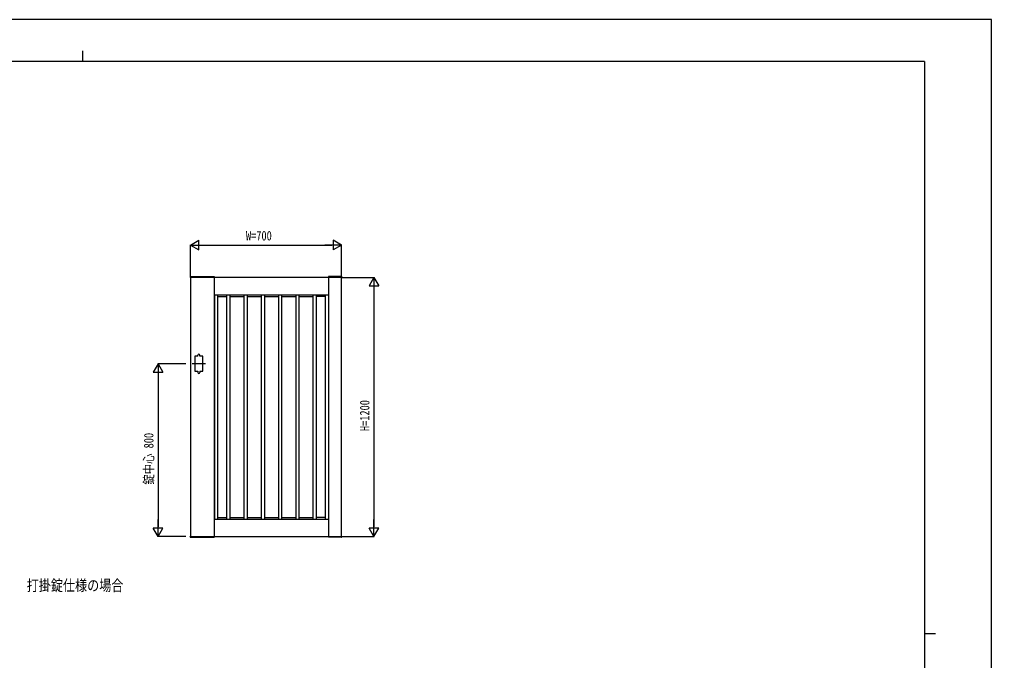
# Model space of a CAD drawing. Units: millimetres, scale not verified. Extents: x -4205 to 4205, y -2970 to 2970.
# Drawn here: x -297 to 4205, y 0 to 2970 of the extents above; entities that cross this region are included whole.
import ezdxf
from ezdxf.enums import TextEntityAlignment as Align

# ---------------------------------------------------------------- set-up
doc = ezdxf.new("R2010")
doc.units = ezdxf.units.MM
doc.header["$LTSCALE"] = 20
for name, color, linetype in [('0-1_USER1', 3, 'Continuous'), ('0-2_YKK_A1', 4, 'Continuous'), ('0-3_YKK_D', 6, 'Continuous'), ('0-4_YKK_ZWAK', 7, 'Continuous')]:
    doc.layers.add(name, color=color, linetype=linetype)
doc.styles.add('ＭＳ ゴシック', font='')
doc.styles.get('ＭＳ ゴシック').set_extended_font_data('MS Gothic')

msp = doc.modelspace()

# ---------------------------------------------------------------- linework, layer by layer
at = {"layer": '0-2_YKK_A1'}
for p, q in [((494.02, 1777.5), (494.02, 1775.5)), ((1195.52, 1775), (494.52, 1775)), ((495.02, 1778.5), (605.02, 1778.5)), ((495.02, 1775), (495.02, 575)), ((605.02, 1775), (605.02, 575)), ((606.02, 1775), (606.02, 1777.5)), ((1134.02, 1775), (1134.02, 1777.5)), ((1195.02, 1778.5), (1135.02, 1778.5)), ((1135.02, 1775), (1135.02, 575)), ((1195.02, 575), (1195.02, 1775)), ((1196.02, 1777.5), (1196.02, 1775.5)), ((605.02, 1695), (1135.02, 1695)), ((605.02, 1685.9), (606.02, 1685.9)), ((606.02, 1695), (606.02, 655)), ((620.82, 1695), (620.82, 655)), ((620.82, 1685.9), (662.52, 1685.9)), ((662.52, 1695), (662.52, 655)), ((677.52, 1695), (677.52, 655)), ((677.52, 1685.9), (742.52, 1685.9)), ((742.52, 1695), (742.52, 655)), ((757.52, 1695), (757.52, 655)), ((757.52, 1685.9), (822.52, 1685.9)), ((822.52, 1695), (822.52, 655)), ((837.52, 1695), (837.52, 655)), ((837.52, 1685.9), (902.52, 1685.9)), ((902.52, 1695), (902.52, 655)), ((917.52, 1695), (917.52, 655)), ((917.52, 1685.9), (982.52, 1685.9)), ((982.52, 1695), (982.52, 655)), ((997.52, 1695), (997.52, 655)), ((997.52, 1685.9), (1062.52, 1685.9)), ((1062.52, 1695), (1062.52, 655)), ((1077.52, 1695), (1077.52, 655)), ((1119.22, 1685.9), (1077.52, 1685.9)), ((1119.22, 1695), (1119.22, 655)), ((1134.02, 1695), (1134.02, 655)), ((1135.02, 1685.9), (1134.02, 1685.9)), ((529.02, 1410), (529.02, 1415)), ((539.02, 1410), (539.02, 1415)), ((565.52, 1375), (502.52, 1375)), ((529.02, 1340), (529.02, 1335)), ((539.02, 1340), (539.02, 1335)), ((605.02, 663.5), (606.02, 663.5)), ((605.02, 655), (1135.02, 655)), ((620.82, 663.5), (662.52, 663.5)), ((677.52, 663.5), (742.52, 663.5)), ((757.52, 663.5), (822.52, 663.5)), ((837.52, 663.5), (902.52, 663.5)), ((917.52, 663.5), (982.52, 663.5)), ((997.52, 663.5), (1062.52, 663.5)), ((1119.22, 663.5), (1077.52, 663.5)), ((1135.02, 663.5), (1134.02, 663.5)), ((494.02, 572.5), (494.02, 574.5)), ((494.52, 575), (1195.52, 575)), ((495.02, 571.5), (605.02, 571.5)), ((606.02, 575), (606.02, 572.5)), ((1134.02, 575), (1134.02, 572.5)), ((1195.02, 571.5), (1135.02, 571.5)), ((1196.02, 572.5), (1196.02, 574.5))]:
    msp.add_line(p, q, dxfattribs=at)
for points in [[(529.02, 1410), (515.02, 1410), (515.02, 1340), (529.02, 1340)], [(539.02, 1340), (553.02, 1340), (553.02, 1410), (539.02, 1410)]]:
    msp.add_lwpolyline(points, dxfattribs=at)
for centre, radius, start, end in [((495.02, 1777.5), 1, 90, 180), ((494.52, 1775.5), 0.5, 180, 270), ((605.02, 1777.5), 1, 360, 90), ((1135.02, 1777.5), 1, 90, 180), ((1195.02, 1777.5), 1, 360, 90), ((1195.52, 1775.5), 0.5, 270, 360), ((534.02, 1415), 5, 0, 180), ((534.02, 1335), 5, 180, 0), ((494.52, 574.5), 0.5, 90, 180), ((495.02, 572.5), 1, 180, 270), ((605.02, 572.5), 1, 270, 360), ((1135.02, 572.5), 1, 180, 270), ((1195.02, 572.5), 1, 270, 360), ((1195.52, 574.5), 0.5, 360, 90)]:
    msp.add_arc(centre, radius, start, end, dxfattribs=at)
at = {"layer": '0-3_YKK_D'}
for p, q in [((495.02, 1925), (533.99, 1947.5)), ((533.99, 1902.5), (533.99, 1947.5)), ((1195.02, 1925), (1156.05, 1947.5)), ((1156.05, 1947.5), (1156.05, 1902.5)), ((495.02, 1776), (495.02, 1926)), ((495.02, 1925), (533.99, 1902.5)), ((495.02, 1925), (572.96, 1925)), ((540.02, 1925), (1150.02, 1925)), ((1195.02, 1925), (1117.08, 1925)), ((1195.02, 1925), (1156.05, 1902.5)), ((1195.02, 1776), (1195.02, 1926)), ((1196.02, 1775), (1346.02, 1775)), ((1345.02, 1775), (1322.52, 1736.03)), ((1345.02, 1775), (1367.52, 1736.03)), ((1345.02, 1775), (1345.02, 1697.06)), ((1322.52, 1736.03), (1367.52, 1736.03)), ((1345.02, 1730), (1345.02, 620)), ((345.02, 1375), (322.52, 1336.03)), ((474.02, 1375), (344.02, 1375)), ((345.02, 1375), (367.52, 1336.03)), ((345.02, 1375), (345.02, 1297.06)), ((322.52, 1336.03), (367.52, 1336.03)), ((345.02, 1330), (345.02, 620)), ((345.02, 575), (345.02, 652.94)), ((1345.02, 575), (1345.02, 652.94)), ((345.02, 575), (322.52, 613.97)), ((367.52, 613.97), (322.52, 613.97)), ((345.02, 575), (367.52, 613.97)), ((1345.02, 575), (1322.52, 613.97)), ((1367.52, 613.97), (1322.52, 613.97)), ((1345.02, 575), (1367.52, 613.97)), ((474.02, 575), (344.02, 575)), ((1196.02, 575), (1346.02, 575))]:
    msp.add_line(p, q, dxfattribs=at)
at = {"layer": '0-4_YKK_ZWAK'}
for p, q in [((-4.98, 2825), (-4.98, 2775)), ((3895.02, 2775), (-3904.98, 2775)), ((3895.02, 2775), (3895.02, -2525)), ((3895.02, 125), (3945.02, 125))]:
    msp.add_line(p, q, dxfattribs=at)
msp.add_lwpolyline([(-4205, -2970), (4205, -2970), (4205, 2970), (-4205, 2970)], close=True, dxfattribs=at)

# ---------------------------------------------------------------- texts
at = {"layer": '0-1_USER1', "style": 'ＭＳ ゴシック', "width": 0.8}
msp.add_text('打掛錠仕様の場合', height=51.32, dxfattribs=at).set_placement((-263.2, 307.12), align=Align.BOTTOM_LEFT)
at = {"layer": '0-3_YKK_D', "style": 'ＭＳ ゴシック', "width": 0.8}
msp.add_text('W=700', height=43.99, dxfattribs=at).set_placement((752.22, 1933), align=Align.BOTTOM_LEFT)
for s, p in [('H=1200', (1337.02, 1063)), ('錠中心 800', (337.02, 815))]:
    msp.add_text(s, height=43.99, rotation=90, dxfattribs=at).set_placement(p, align=Align.BOTTOM_LEFT)

doc.saveas('drawing.dxf')
